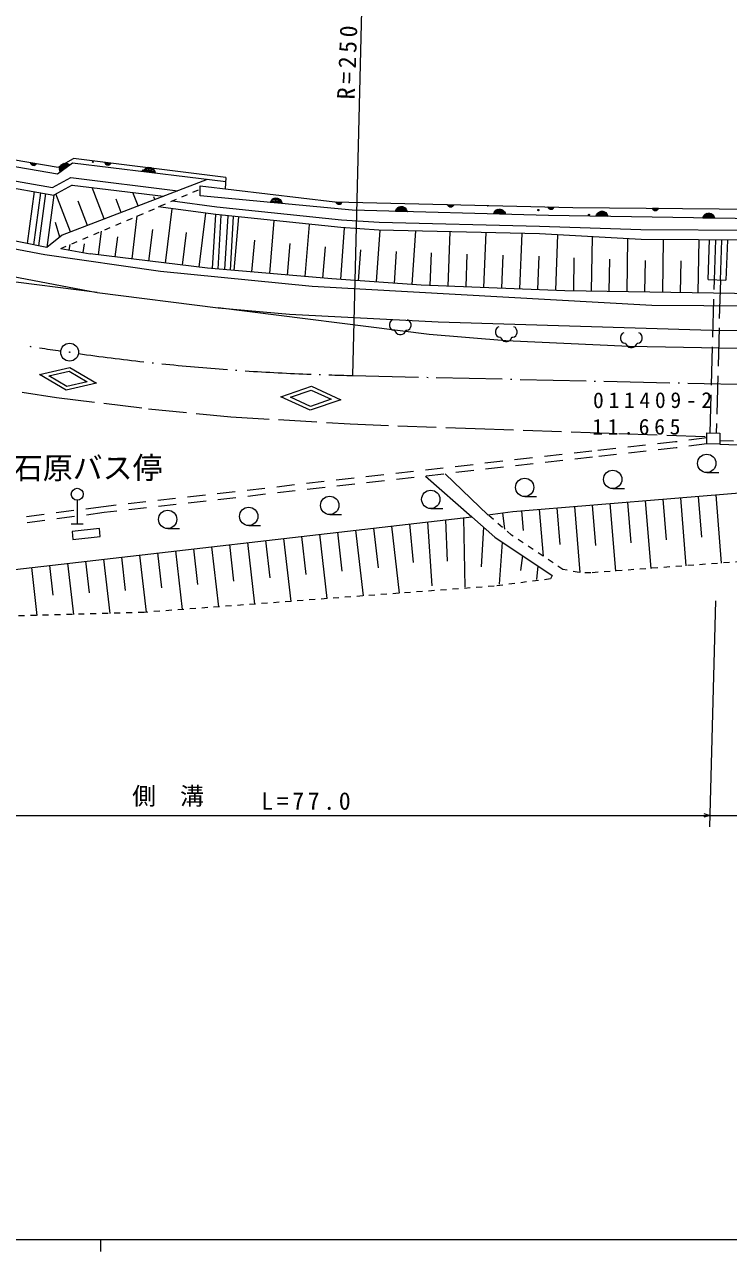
# Model space of a CAD drawing. Units: millimetres, scale not verified. Extents: x 40000 to 680000, y 20000 to 380000.
# Drawn here: x 461653 to 520446, y 204000 to 306496 of the extents above; entities that cross this region are included whole.
import ezdxf
from ezdxf.enums import TextEntityAlignment as Align

# ---------------------------------------------------------------- set-up
doc = ezdxf.new("R2010")
doc.units = ezdxf.units.MM
doc.header["$LTSCALE"] = 1000
for name, pattern in [('USER1', [2.5, 1.5, -1]), ('USER2', [7.000001, 5.508197, -0.688525, 0.114754, -0.688525]), ('USER3', [4, 3.2, -0.8]), ('USER4', [1, 0.5, -0.5])]:
    doc.linetypes.add(name, pattern=pattern)
doc.layers.add('S-SUV', color=7, linetype='Continuous', lineweight=13)
doc.styles.add('ＭＳ ゴシック', font='')
doc.styles.get('ＭＳ ゴシック').set_extended_font_data('MS Gothic')

msp = doc.modelspace()

# ---------------------------------------------------------------- linework, layer by layer
at = {"layer": 'S-SUV'}
for p, q in [((489803, 307682), (489048, 277163)), ((449656, 295399), (463999, 292876)), ((464402, 294007), (454952, 295625)), ((455075, 296195), (464462, 294578)), ((464462, 294578), (465730, 295308)), ((478478, 293722), (465730, 295308)), ((448166, 295052), (464103, 292249)), ((462169, 294915), (462161, 294975)), ((462161, 294975), (462653, 294890)), ((462636, 294861), (462168, 294942)), ((462191, 294862), (462169, 294915)), ((462175, 294909), (462618, 294832)), ((462594, 294805), (462189, 294875)), ((462229, 294799), (462191, 294862)), ((462206, 294840), (462564, 294778)), ((462278, 294760), (462229, 294799)), ((462530, 294753), (462231, 294804)), ((462333, 294732), (462278, 294760)), ((462284, 294763), (462468, 294732)), ((462410, 294719), (462333, 294732)), ((462471, 294727), (462410, 294719)), ((462530, 294747), (462471, 294727)), ((462587, 294793), (462530, 294747)), ((462624, 294836), (462587, 294793)), ((462653, 294890), (462624, 294836)), ((465671, 294927), (464402, 294007)), ((464586, 294403), (464600, 294549)), ((464597, 294290), (464586, 294403)), ((464593, 294377), (465258, 294860)), ((465185, 294884), (464596, 294457)), ((464632, 294174), (464597, 294290)), ((465328, 294833), (464599, 294304)), ((464600, 294549), (464654, 294662)), ((464608, 294543), (465098, 294898)), ((464615, 294239), (465384, 294797)), ((465441, 294761), (464632, 294174)), ((464654, 294662), (464727, 294762)), ((464966, 294879), (464665, 294661)), ((464727, 294762), (464853, 294853)), ((464853, 294853), (464970, 294891)), ((464970, 294891), (465094, 294907)), ((465094, 294907), (465238, 294875)), ((465238, 294875), (465343, 294832)), ((465343, 294832), (465441, 294761)), ((478452, 293369), (465671, 294927)), ((468383, 294920), (468371, 294979)), ((468371, 294979), (468867, 294917)), ((468851, 294888), (468380, 294947)), ((468406, 294868), (468383, 294920)), ((468388, 294914), (468835, 294858)), ((468812, 294830), (468404, 294880)), ((468448, 294807), (468406, 294868)), ((468423, 294847), (468784, 294802)), ((468499, 294770), (468448, 294807)), ((468750, 294774), (468450, 294812)), ((468555, 294745), (468499, 294770)), ((468504, 294774), (468689, 294751)), ((468632, 294735), (468555, 294745)), ((468692, 294746), (468632, 294735)), ((468751, 294769), (468692, 294746)), ((468806, 294818), (468751, 294769)), ((468840, 294863), (468806, 294818)), ((468867, 294917), (468840, 294863)), ((471565, 294208), (471619, 294318)), ((472558, 294087), (471565, 294208)), ((471598, 294267), (472541, 294152)), ((471619, 294318), (471688, 294407)), ((472523, 294217), (471630, 294326)), ((471675, 294384), (472491, 294284)), ((471688, 294407), (471798, 294505)), ((472454, 294352), (471732, 294440)), ((471798, 294505), (471914, 294551)), ((471799, 294495), (472400, 294421)), ((471914, 294551), (472035, 294574)), ((472291, 294498), (471921, 294543)), ((472035, 294574), (472189, 294555)), ((472189, 294555), (472301, 294504)), ((472301, 294504), (472403, 294431)), ((472403, 294431), (472487, 294310)), ((472487, 294310), (472535, 294206)), ((472535, 294206), (472558, 294087)), ((463999, 292876), (465508, 293704)), ((476915, 293556), (464791, 288904)), ((465508, 293704), (474445, 292608)), ((478478, 293722), (478409, 292778)), ((462464, 292537), (461880, 288204)), ((462995, 292444), (462410, 288096)), ((463417, 292369), (462830, 288010)), ((464103, 292249), (463513, 287871)), ((465627, 293085), (464103, 292249)), ((465496, 289175), (464279, 292346)), ((465627, 293085), (473251, 292150)), ((468316, 290257), (467310, 292879)), ((471136, 291339), (470705, 292462)), ((476321, 292190), (476314, 293030)), ((476314, 293030), (487572, 291676)), ((489027, 290975), (476321, 292190)), ((463512, 287871), (443494, 291954)), ((466906, 289716), (466132, 291733)), ((469726, 290798), (469295, 291921)), ((472546, 291880), (472460, 292105)), ((477625, 290627), (472826, 291253)), ((473436, 286570), (473990, 291101)), ((474003, 291755), (477701, 291273)), ((477701, 291273), (488114, 290180)), ((482176, 291630), (482227, 291741)), ((483172, 291535), (482176, 291630)), ((482207, 291690), (483153, 291599)), ((482227, 291741), (482294, 291832)), ((483134, 291664), (482238, 291750)), ((482281, 291808), (483100, 291730)), ((482294, 291832), (482401, 291932)), ((483061, 291796), (482337, 291866)), ((482401, 291932), (482516, 291982)), ((482403, 291922), (483005, 291865)), ((482516, 291982), (482637, 292008)), ((482894, 291938), (482523, 291973)), ((482637, 292008), (482791, 291993)), ((482791, 291993), (482904, 291945)), ((482904, 291945), (483008, 291874)), ((483008, 291874), (483095, 291756)), ((483095, 291756), (483145, 291653)), ((483145, 291653), (483172, 291535)), ((487572, 291676), (507435, 291209)), ((487678, 291616), (487660, 291674)), ((487660, 291674), (488160, 291662)), ((488147, 291631), (487672, 291642)), ((487707, 291566), (487678, 291616)), ((487684, 291611), (488134, 291600)), ((488114, 291569), (487703, 291579)), ((487754, 291510), (487707, 291566)), ((487725, 291547), (488089, 291539)), ((487808, 291479), (487754, 291510)), ((488058, 291508), (487755, 291515)), ((487867, 291459), (487808, 291479)), ((487813, 291483), (488000, 291478)), ((487944, 291457), (487867, 291459)), ((488003, 291474), (487944, 291457)), ((488059, 291503), (488003, 291474)), ((488109, 291557), (488059, 291503)), ((488139, 291605), (488109, 291557)), ((488160, 291662), (488139, 291605)), ((492669, 290997), (492729, 291093)), ((492729, 291093), (492829, 291200)), ((493497, 291111), (492770, 291129)), ((492829, 291200), (492941, 291257)), ((492831, 291190), (493436, 291175)), ((492941, 291257), (493059, 291292)), ((493320, 291240), (492948, 291250)), ((493059, 291292), (493214, 291288)), ((493214, 291288), (493331, 291247)), ((493331, 291247), (493439, 291185)), ((493439, 291185), (493534, 291072)), ((497008, 291396), (496991, 291454)), ((496991, 291454), (497491, 291443)), ((497478, 291412), (497003, 291423)), ((497037, 291347), (497008, 291396)), ((497014, 291391), (497464, 291381)), ((497445, 291350), (497034, 291359)), ((497085, 291291), (497037, 291347)), ((497055, 291328), (497419, 291319)), ((497139, 291259), (497085, 291291)), ((497388, 291289), (497086, 291296)), ((497197, 291239), (497139, 291259)), ((497144, 291263), (497330, 291259)), ((497275, 291238), (497197, 291239)), ((497334, 291255), (497275, 291238)), ((497390, 291284), (497334, 291255)), ((497440, 291337), (497390, 291284)), ((497469, 291385), (497440, 291337)), ((497491, 291443), (497469, 291385)), ((505386, 291199), (505368, 291257)), ((505368, 291257), (505868, 291245)), ((505855, 291215), (505380, 291226)), ((505414, 291150), (505386, 291199)), ((505392, 291194), (505842, 291184)), ((505822, 291153), (505411, 291162)), ((505462, 291094), (505414, 291150)), ((505433, 291131), (505796, 291122)), ((505516, 291062), (505462, 291094)), ((505766, 291092), (505463, 291099)), ((505817, 291140), (505767, 291087)), ((505847, 291188), (505817, 291140)), ((505868, 291245), (505847, 291188)), ((507435, 291209), (538041, 290928)), ((514113, 291090), (514095, 291148)), ((514095, 291148), (514595, 291143)), ((514582, 291112), (514107, 291116)), ((514143, 291041), (514113, 291090)), ((514595, 291143), (514574, 291086)), ((470634, 286912), (471073, 290505)), ((476238, 286227), (476790, 290736)), ((477590, 290631), (477333, 286107)), ((488059, 289532), (477625, 290627)), ((478051, 290583), (477794, 286068)), ((478621, 290523), (478365, 286019)), ((478844, 285978), (479100, 290473)), ((479163, 285951), (479545, 290426)), ((482129, 285698), (482506, 290115)), ((488114, 290180), (491273, 289973)), ((505423, 290555), (489027, 290975)), ((492626, 290883), (492669, 290997)), ((493626, 290857), (492626, 290883)), ((492653, 290945), (493602, 290920)), ((493579, 290983), (492679, 291006)), ((492718, 291068), (493540, 291047)), ((493534, 291072), (493591, 290973)), ((493591, 290973), (493626, 290857)), ((500824, 290673), (500867, 290787)), ((501824, 290647), (500824, 290673)), ((500851, 290734), (501800, 290710)), ((500867, 290787), (500927, 290883)), ((501777, 290773), (500877, 290796)), ((500916, 290858), (501738, 290837)), ((500927, 290883), (501027, 290990)), ((501695, 290900), (500968, 290919)), ((501027, 290990), (501139, 291047)), ((501029, 290980), (501634, 290964)), ((501139, 291047), (501257, 291082)), ((501518, 291030), (501146, 291039)), ((501257, 291082), (501412, 291078)), ((501412, 291078), (501529, 291037)), ((501529, 291037), (501637, 290974)), ((501637, 290974), (501732, 290862)), ((501732, 290862), (501789, 290763)), ((501789, 290763), (501824, 290647)), ((532168, 290088), (505423, 290555)), ((505574, 291042), (505516, 291062)), ((505521, 291066), (505707, 291062)), ((505652, 291041), (505574, 291042)), ((505711, 291058), (505652, 291041)), ((505767, 291087), (505711, 291058)), ((509380, 290486), (509422, 290600)), ((510380, 290468), (509380, 290486)), ((509407, 290548), (510356, 290531)), ((509422, 290600), (509482, 290696)), ((510332, 290594), (509433, 290610)), ((509471, 290671), (510294, 290657)), ((509482, 290696), (509581, 290805)), ((510250, 290720), (509522, 290733)), ((509581, 290805), (509692, 290863)), ((509583, 290795), (510188, 290784)), ((509692, 290863), (509810, 290898)), ((510072, 290849), (509699, 290855)), ((509810, 290898), (509965, 290895)), ((509965, 290895), (510082, 290856)), ((510082, 290856), (510191, 290794)), ((510191, 290794), (510287, 290682)), ((510287, 290682), (510345, 290584)), ((510345, 290584), (510380, 290468)), ((514119, 291085), (514569, 291081)), ((514550, 291050), (514139, 291053)), ((514191, 290986), (514143, 291041)), ((514161, 291022), (514525, 291019)), ((514246, 290955), (514191, 290986)), ((514495, 290988), (514192, 290991)), ((514304, 290936), (514246, 290955)), ((514251, 290959), (514437, 290957)), ((514382, 290935), (514304, 290936)), ((514441, 290953), (514382, 290935)), ((514496, 290983), (514441, 290953)), ((514545, 291037), (514496, 290983)), ((514574, 291086), (514545, 291037)), ((518296, 290330), (518338, 290444)), ((519295, 290312), (518296, 290330)), ((518322, 290392), (519272, 290375)), ((518338, 290444), (518397, 290541)), ((519248, 290438), (518348, 290454)), ((518386, 290516), (519209, 290501)), ((518397, 290541), (518496, 290649)), ((519165, 290565), (518437, 290577)), ((518496, 290649), (518607, 290707)), ((518499, 290639), (519103, 290628)), ((518607, 290707), (518725, 290742)), ((518987, 290693), (518615, 290699)), ((518725, 290742), (518880, 290740)), ((518880, 290740), (518997, 290700)), ((518997, 290700), (519106, 290638)), ((519106, 290638), (519202, 290527)), ((519202, 290527), (519260, 290428)), ((519260, 290428), (519295, 290312)), ((449678, 289897), (463345, 287289)), ((464587, 288739), (464228, 289952)), ((467832, 287255), (468073, 289225)), ((472035, 286741), (472358, 289384)), ((474837, 286398), (475169, 289111)), ((485095, 285444), (485467, 289804)), ((491244, 289323), (488059, 289532)), ((488065, 285202), (488367, 289512)), ((491049, 284993), (491352, 289321)), ((504651, 289010), (491244, 289323)), ((491273, 289973), (504676, 289660)), ((494033, 284785), (494345, 289251)), ((497029, 284645), (497206, 289184)), ((500028, 284527), (500208, 289114)), ((503028, 284410), (503209, 289044)), ((504676, 289660), (513133, 289382)), ((513133, 289382), (535942, 289226)), ((464791, 288904), (463512, 287871)), ((465371, 287654), (465451, 288107)), ((466544, 287445), (466674, 288177)), ((469233, 287084), (469437, 288753)), ((480646, 285824), (480874, 288492)), ((483612, 285571), (483837, 288204)), ((513156, 288541), (504651, 289010)), ((506027, 284292), (506209, 288924)), ((509007, 284226), (509082, 288766)), ((511980, 284177), (512053, 288602)), ((535976, 288385), (513156, 288541)), ((514953, 284128), (515026, 288528)), ((517926, 284079), (517999, 288508)), ((518739, 285188), (518862, 288502)), ((519273, 285168), (519397, 288498)), ((519773, 285149), (519897, 288495)), ((520362, 288491), (520238, 285132)), ((463345, 287289), (472996, 285880)), ((464678, 287777), (467131, 287341)), ((476938, 286141), (467131, 287341)), ((486578, 285318), (486800, 287916)), ((489557, 285098), (489738, 287687)), ((492541, 284889), (492726, 287527)), ((495529, 284703), (495635, 287413)), ((498529, 284586), (498636, 287324)), ((501528, 284468), (501636, 287235)), ((504528, 284351), (504637, 287145)), ((507521, 284251), (507566, 287009)), ((467723, 284118), (445722, 286888)), ((454468, 286614), (467723, 284118)), ((487319, 285254), (476938, 286141)), ((510494, 284202), (510538, 286891)), ((513467, 284153), (513510, 286784)), ((516440, 284103), (516483, 286752)), ((472996, 285880), (485672, 284628)), ((494779, 284733), (487319, 285254)), ((518739, 285188), (520238, 285132)), ((467723, 284118), (477812, 282818)), ((485672, 284628), (514046, 283063)), ((506777, 284263), (494779, 284733)), ((532048, 283846), (506777, 284263)), ((514046, 283063), (554161, 282698)), ((477812, 282818), (483782, 282305)), ((495457, 280595), (477812, 282818)), ((483782, 282305), (496197, 281655)), ((492165, 281598), (492134, 281458)), ((492134, 281458), (492134, 281319)), ((492134, 281319), (492165, 281175)), ((492273, 281760), (492165, 281598)), ((492165, 281175), (492237, 281071)), ((492237, 281071), (492341, 280999)), ((492413, 281832), (492273, 281760)), ((492341, 280999), (492485, 280968)), ((492485, 280968), (492552, 280968)), ((492552, 280968), (492611, 280860)), ((492611, 280860), (492683, 280734)), ((493416, 280770), (493452, 280860)), ((493452, 280860), (493511, 280968)), ((493511, 280968), (493583, 280968)), ((493583, 280968), (493722, 280999)), ((493790, 281760), (493650, 281832)), ((493722, 280999), (493826, 281071)), ((493898, 281598), (493790, 281760)), ((493826, 281071), (493898, 281175)), ((493934, 281458), (493898, 281598)), ((493898, 281175), (493934, 281319)), ((493934, 281319), (493934, 281458)), ((496197, 281655), (519045, 280971)), ((501022, 281013), (500991, 280874)), ((500991, 280874), (500991, 280734)), ((501130, 281175), (501022, 281013)), ((501270, 281247), (501130, 281175)), ((502647, 281175), (502507, 281247)), ((502755, 281013), (502647, 281175)), ((502791, 280874), (502755, 281013)), ((502791, 280734), (502791, 280874)), ((519045, 280971), (552329, 280595)), ((492683, 280734), (492822, 280626)), ((492822, 280626), (492962, 280594)), ((492962, 280594), (493097, 280594)), ((493097, 280594), (493209, 280626)), ((493209, 280626), (493349, 280698)), ((493349, 280698), (493416, 280770)), ((501852, 280082), (495457, 280595)), ((500991, 280734), (501022, 280590)), ((501022, 280590), (501094, 280487)), ((501094, 280487), (501198, 280415)), ((501198, 280415), (501342, 280383)), ((501342, 280383), (501409, 280383)), ((501409, 280383), (501468, 280275)), ((501468, 280275), (501540, 280149)), ((501540, 280149), (501679, 280041)), ((501679, 280041), (501819, 280010)), ((501819, 280010), (501954, 280010)), ((512156, 279603), (501852, 280082)), ((501954, 280010), (502066, 280041)), ((502066, 280041), (502206, 280113)), ((502206, 280113), (502273, 280185)), ((502273, 280185), (502309, 280275)), ((502309, 280275), (502368, 280383)), ((502368, 280383), (502440, 280383)), ((502440, 280383), (502579, 280415)), ((502579, 280415), (502683, 280487)), ((502683, 280487), (502755, 280590)), ((502755, 280590), (502791, 280734)), ((511467, 280512), (511435, 280372)), ((511435, 280372), (511435, 280233)), ((511435, 280233), (511467, 280089)), ((511575, 280674), (511467, 280512)), ((511467, 280089), (511539, 279985)), ((511539, 279985), (511642, 279913)), ((511714, 280746), (511575, 280674)), ((511642, 279913), (511786, 279882)), ((511786, 279882), (511854, 279882)), ((511854, 279882), (511912, 279774)), ((512754, 279774), (512812, 279882)), ((512812, 279882), (512884, 279882)), ((512884, 279882), (513024, 279913)), ((513091, 280674), (512952, 280746)), ((513024, 279913), (513127, 279985)), ((513199, 280512), (513091, 280674)), ((513127, 279985), (513199, 280089)), ((513235, 280372), (513199, 280512)), ((513199, 280089), (513235, 280233)), ((513235, 280233), (513235, 280372)), ((511912, 279774), (511984, 279648)), ((511984, 279648), (512124, 279540)), ((512124, 279540), (512263, 279508)), ((531000, 279227), (512156, 279603)), ((512263, 279508), (512398, 279508)), ((512398, 279508), (512511, 279540)), ((512511, 279540), (512650, 279612)), ((512650, 279612), (512718, 279684)), ((512718, 279684), (512754, 279774)), ((462908, 277274), (465437, 277850)), ((465437, 277850), (467665, 276524)), ((465136, 275948), (462908, 277274)), ((463677, 277153), (465388, 277543)), ((465185, 276255), (463677, 277153)), ((465388, 277543), (466896, 276645)), ((467665, 276524), (465136, 275948)), ((466896, 276645), (465185, 276255)), ((483060, 275397), (485613, 276273)), ((483868, 275357), (485597, 275950)), ((485597, 275950), (487257, 275187)), ((485613, 276273), (488066, 275147)), ((485513, 274271), (483060, 275397)), ((485529, 274594), (483868, 275357)), ((488066, 275147), (485513, 274271)), ((487257, 275187), (485529, 274594)), ((518628, 271459), (518640, 272374)), ((518640, 272374), (519729, 272360)), ((519729, 272360), (519717, 271445)), ((519717, 271445), (518628, 271459)), ((519717, 271445), (522010, 271369)), ((495133, 268770), (498999, 265372)), ((496779, 268957), (500356, 265546)), ((518635, 269071), (519630, 269071)), ((510780, 267734), (511775, 267734)), ((466061, 266749), (466061, 264777)), ((502435, 265813), (523068, 267501)), ((503427, 267065), (504422, 267065)), ((512014, 266597), (512291, 263211)), ((513488, 266717), (513951, 261064)), ((514962, 266838), (515240, 263439)), ((516436, 266958), (516900, 261284)), ((517909, 267079), (518188, 263668)), ((519383, 267200), (519849, 261503)), ((487144, 265561), (488139, 265561)), ((495583, 266063), (496578, 266063)), ((500356, 265546), (502435, 265813)), ((501576, 265703), (501750, 264341)), ((503171, 265873), (503306, 264226)), ((504645, 265994), (504965, 262083)), ((506119, 266114), (506368, 263067)), ((507593, 266235), (508044, 260717)), ((509067, 266355), (509343, 262982)), ((510540, 266476), (511001, 260844)), ((453962, 260191), (498999, 265372)), ((465551, 264777), (466563, 264777)), ((480376, 264642), (481371, 264642)), ((492299, 264601), (492945, 258987)), ((493803, 264774), (494109, 261549)), ((495306, 264947), (495683, 259603)), ((496810, 265120), (496943, 261663)), ((498313, 265293), (498431, 259488)), ((498999, 265372), (500931, 263674)), ((499978, 264511), (499804, 261205)), ((467905, 264392), (465627, 264147)), ((465627, 264147), (465700, 263469)), ((465700, 263469), (467978, 263714)), ((467978, 263714), (467905, 264392)), ((473608, 264391), (474603, 264391)), ((483279, 263564), (483884, 258307)), ((484782, 263737), (485149, 260547)), ((486286, 263910), (486904, 258534)), ((487789, 264083), (488164, 260821)), ((489293, 264256), (489925, 258761)), ((490796, 264429), (491179, 261096)), ((500931, 263674), (505720, 260481)), ((474258, 262526), (474822, 257627)), ((475762, 262699), (476104, 259724)), ((477265, 262872), (477842, 257853)), ((478769, 263045), (479119, 259998)), ((480272, 263218), (480863, 258080)), ((481775, 263391), (482134, 260272)), ((501548, 263263), (501292, 259746)), ((465238, 261488), (465729, 257221)), ((466741, 261661), (467045, 259023)), ((468245, 261834), (468765, 257307)), ((469748, 262007), (470070, 259213)), ((471251, 262180), (471801, 257400)), ((472755, 262353), (473089, 259449)), ((503237, 262137), (503067, 260890)), ((462231, 261142), (462692, 257135)), ((463734, 261315), (464020, 258833)), ((504530, 261275), (504412, 260146)), ((519372, 258366), (518866, 239472)), ((442961, 240433), (518892, 240433)), ((518392, 240577), (518892, 240433)), ((518892, 240433), (518392, 240291)), ((518892, 240433), (561517, 240433)), ((40000, 205000), (579000, 205000)), ((468000, 205000), (468000, 204000))]:
    msp.add_line(p, q, dxfattribs=at)
at = {"layer": 'S-SUV', "linetype": 'USER4'}
for p, q in [((464678, 287777), (476317, 292743)), ((502332, 263838), (500356, 265546)), ((506625, 260976), (502332, 263838)), ((523526, 261778), (508943, 260690)), ((505720, 260481), (505571, 260182)), ((507970, 260719), (506625, 260976)), ((508943, 260690), (507970, 260719)), ((500881, 259583), (471644, 257388)), ((505571, 260182), (500881, 259583)), ((471644, 257388), (461065, 257089))]:
    msp.add_line(p, q, dxfattribs=at)
at = {"layer": 'S-SUV', "linetype": 'USER3'}
for p, q in [((518918, 272370), (519273, 285168)), ((519773, 285149), (519418, 272364)), ((457496, 276426), (464316, 275339)), ((464316, 275339), (471998, 274402)), ((471998, 274402), (478878, 273727)), ((478878, 273727), (488846, 273128)), ((488846, 273128), (499301, 272753)), ((499301, 272753), (518631, 272078)), ((519723, 271745), (520875, 271707))]:
    msp.add_line(p, q, dxfattribs=at)
at = {"layer": 'S-SUV', "linetype": 'USER2'}
msp.add_line((489048, 277163), (558513, 275622), dxfattribs=at)
at = {"layer": 'S-SUV', "linetype": 'USER1'}
for p, q in [((516010, 271625), (509048, 270857)), ((518635, 271964), (516010, 271625)), ((509048, 270857), (468253, 266214)), ((516069, 271128), (509104, 270360)), ((518628, 271459), (516069, 271128)), ((509104, 270360), (468314, 265718)), ((468253, 266214), (442447, 262831)), ((468314, 265718), (442690, 262358))]:
    msp.add_line(p, q, dxfattribs=at)
at = {"layer": 'S-SUV'}
for centre, radius in [((467359, 295023), 49.8), ((471541, 294308), 49.8), ((504570, 290996), 49.8), ((508793, 290592), 49.8), ((465419, 279127), 746), ((465419, 279127), 22.5), ((518635, 269836), 765), ((503427, 267830), 765), ((510780, 268499), 765), ((466060, 267252), 502), ((495583, 266828), 765), ((487144, 266326), 765), ((473608, 265156), 765), ((480376, 265407), 765)]:
    msp.add_circle(centre, radius, dxfattribs=at)
for centre, radius, start, end in [((500346, 291400), 49.8, 208.19031, 329.11545), ((492868, 469465), 192323, 260.79578, 260.82996), ((492868, 469465), 192323, 261.0351, 261.57043), ((492868, 469465), 192323, 262.01721, 263.6582), ((492868, 469465), 192323, 263.86328, 263.89746), ((492868, 469465), 192323, 264.1026, 265.74353), ((492868, 469465), 192323, 265.94867, 265.98291), ((492868, 469465), 192323, 266.18799, 267.82898), ((492868, 469465), 192323, 268.03406, 268.06824), ((492868, 469465), 192323, 268.27338, 268.86334)]:
    msp.add_arc(centre, radius, start, end, dxfattribs=at)

# ---------------------------------------------------------------- texts
at = {"layer": 'S-SUV', "style": 'ＭＳ ゴシック'}
msp.add_text('千石原バス停', height=1833, rotation=0.1, dxfattribs=at).set_placement((458179, 267979), align=Align.BOTTOM_LEFT)
msp.add_text('側\u3000溝', height=1466, dxfattribs=at).set_placement((470642, 240877), align=Align.BOTTOM_LEFT)
at = {"layer": 'S-SUV', "attachment_point": 7, "style": 'ＭＳ ゴシック'}
for s, insert, char_height, rotation in [('\\T1.3;R=250', (489241, 300215), 1466, 87.8), ('\\T1.44;011409-2', (509136, 274430), 1320, 0.1), ('\\T1.44;11.665', (509073, 272209), 1320, 0.1)]:
    msp.add_mtext(s, dxfattribs=dict(at, insert=insert, char_height=char_height, rotation=rotation))
at = {"layer": 'S-SUV', "insert": (481416, 240877), "char_height": 1466, "attachment_point": 7, "style": 'ＭＳ ゴシック'}
msp.add_mtext('\\T1.3;L=77.0', dxfattribs=at)

doc.saveas('drawing.dxf')
